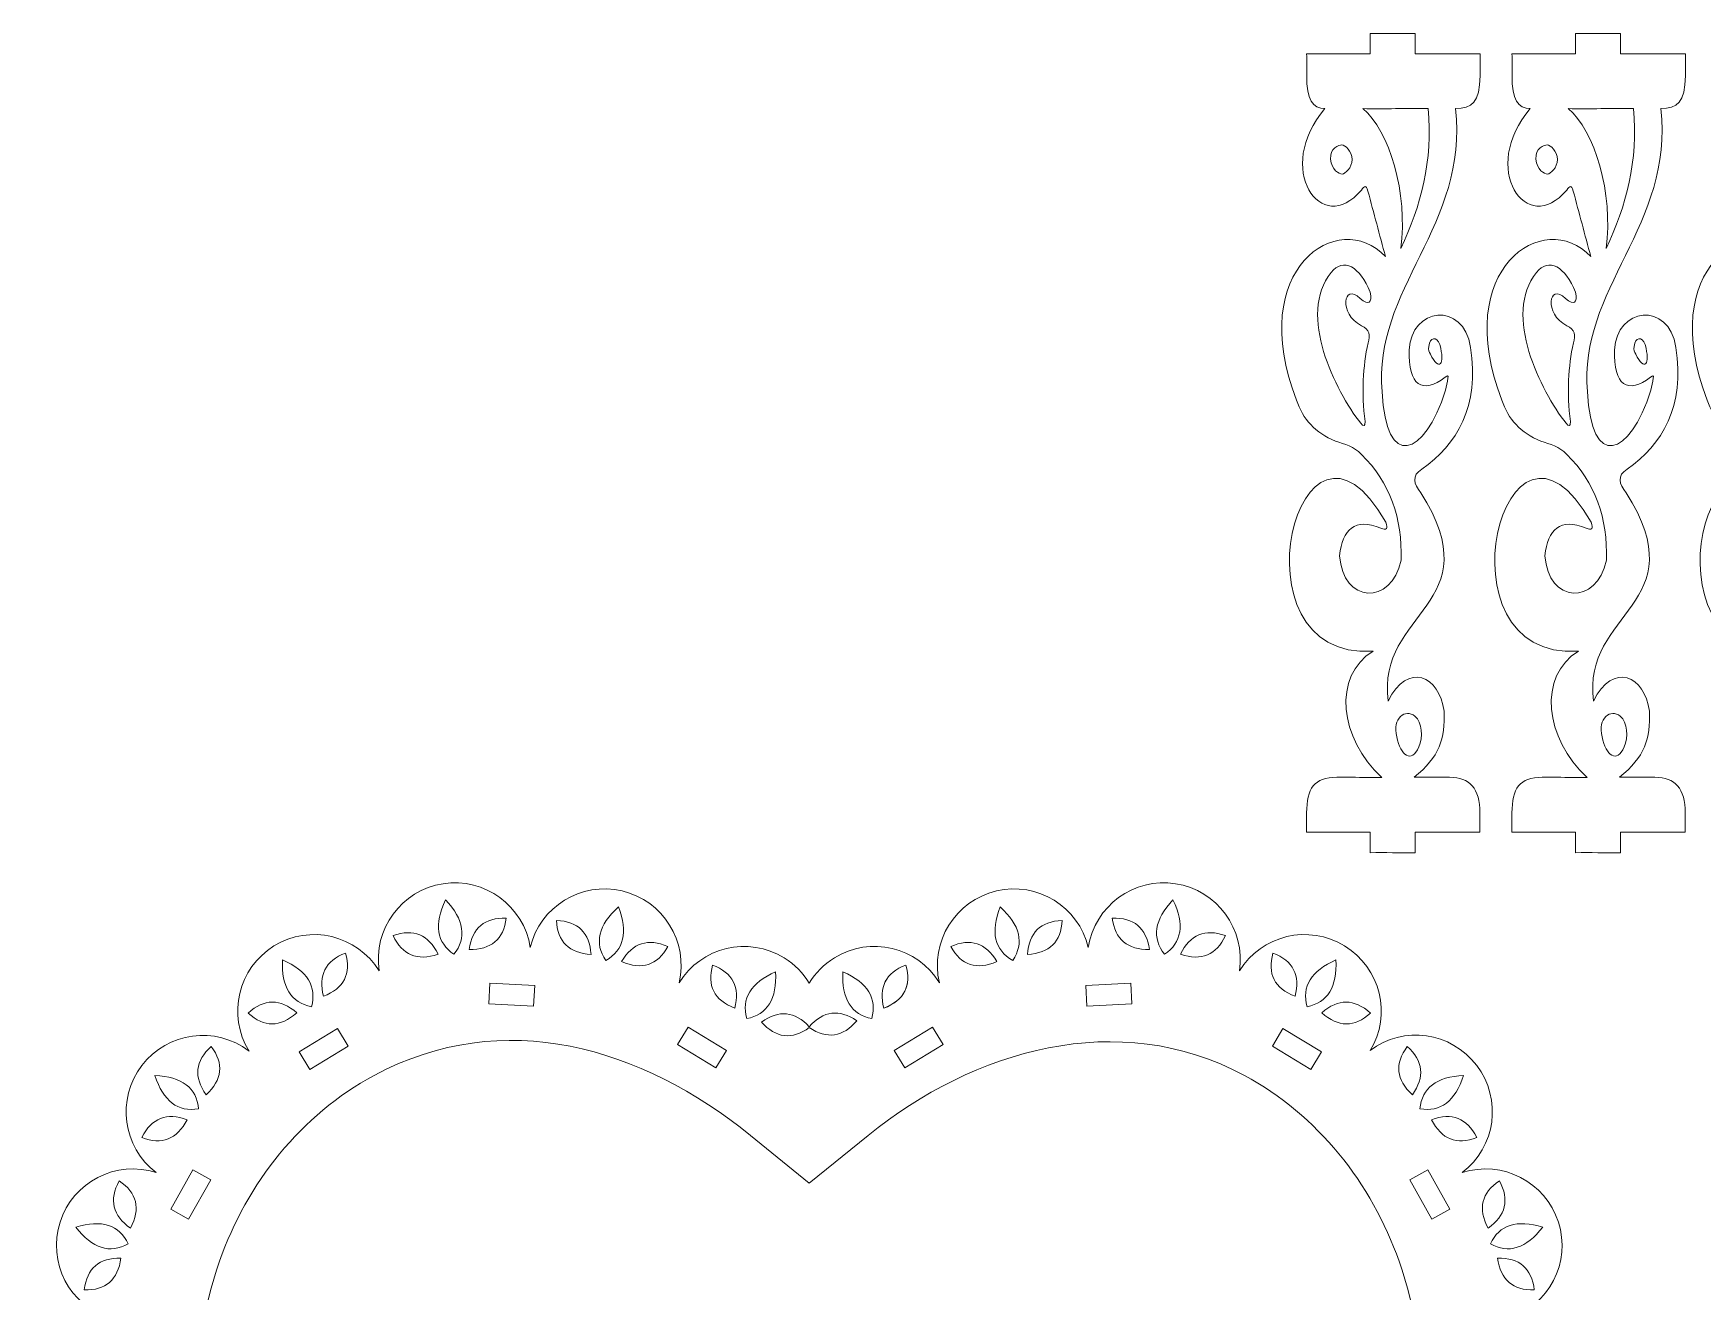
# Model space of a CAD drawing. Header units: millimetres. Extents: x -392 to 198, y -394 to 268.
# Drawn here: x -285 to -41.2, y -36.5 to 147.4 of the extents above; entities that cross this region are included whole.
import ezdxf

# ---------------------------------------------------------------- set-up
doc = ezdxf.new("R2010")
doc.units = ezdxf.units.MM
doc.header["$MEASUREMENT"] = 0
doc.layers.add('layer 1', color=7, linetype='Continuous')

msp = doc.modelspace()

# ---------------------------------------------------------------- linework, layer by layer
at = {"layer": 'layer 1', "color": 242, "lineweight": 9}
for points, knots in [([(-96.3326, 136.4404), (-98.1133, 136.4404), (-99.009, 137.7312), (-99.0044, 141.2983), (-99.0044, 141.2983), (-99.003, 142.3454), (-99.0024, 143.3934), (-99.0057, 144.4441), (-99.0057, 144.4441), (-99.0057, 144.4441), (-89.7401, 144.4323), (-89.7401, 144.4323), (-89.7401, 144.4323), (-89.7401, 144.4323), (-89.7401, 147.4439), (-89.7401, 147.4439), (-89.7401, 147.4439), (-89.7401, 147.4439), (-83.1663, 147.4439), (-83.1663, 147.4439), (-83.1663, 147.4439), (-83.1663, 147.4439), (-83.1663, 144.4441), (-83.1663, 144.4441), (-83.1663, 144.4441), (-80.3309, 144.4309), (-76.495, 144.4573), (-73.6596, 144.4441), (-73.6596, 144.4441), (-73.662, 143.3692), (-73.6588, 142.2942), (-73.6665, 141.2194), (-73.6665, 141.2194), (-73.6939, 137.3769), (-74.8497, 136.4404), (-77.2828, 136.4404), (-77.2828, 136.4404), (-75.2418, 119.5528), (-89.4404, 109.8905), (-87.9632, 95.0725), (-87.9632, 95.0725), (-87.4715, 83.5843), (-81.7867, 85.4689), (-78.7151, 95.2842), (-78.7151, 95.2842), (-78.5334, 95.8651), (-78.4849, 96.466), (-78.3698, 97.0569), (-78.3698, 97.0569), (-78.2862, 97.4597), (-78.4305, 97.4741), (-78.7495, 97.1892), (-78.7495, 97.1892), (-82.0112, 94.6531), (-84.2612, 95.986), (-84.0291, 101.2108), (-84.0291, 101.2108), (-83.7586, 107.3045), (-76.1159, 108.4249), (-75.0571, 101.5549), (-75.0571, 101.5549), (-73.7274, 92.9275), (-77.0724, 87.3344), (-82.1657, 83.7485), (-82.1657, 83.7485), (-83.7204, 82.807), (-83.3622, 81.6034), (-82.3383, 80.3089), (-82.3383, 80.3089), (-71.917, 63.8076), (-88.8258, 63.0756), (-87.1005, 49.8551), (-87.1005, 49.8551), (-84.2473, 55.6416), (-79.5568, 53.5585), (-78.9348, 48.3735), (-78.9348, 48.3735), (-78.7708, 44.3898), (-79.5992, 41.6425), (-83.3044, 38.7426), (-83.3044, 38.7426), (-80.1067, 38.7514), (-81.3191, 38.7072), (-78.1214, 38.716), (-78.1214, 38.716), (-75.1736, 38.716), (-73.6939, 37.0964), (-73.6964, 33.4992), (-73.6964, 33.4992), (-73.6963, 31.9769), (-73.7006, 32.2349), (-73.6939, 30.6993), (-73.6939, 30.6993), (-76.8571, 30.6816), (-80.0031, 30.717), (-83.1663, 30.6993), (-83.1663, 30.6993), (-83.172, 28.5252), (-83.1605, 29.873), (-83.1663, 27.6989), (-83.1663, 27.6989), (-85.3518, 27.6812), (-87.5547, 27.7166), (-89.7401, 27.6989), (-89.7401, 27.6989), (-89.7401, 29.8685), (-89.7401, 28.5297), (-89.7401, 30.6993), (-89.7401, 30.6993), (-92.8229, 30.7081), (-95.9231, 30.6905), (-99.0057, 30.6993), (-99.0057, 30.6993), (-99.0098, 31.644), (-99.0087, 32.5773), (-99.0081, 33.5072), (-99.0081, 33.5072), (-99.0057, 37.0637), (-97.8968, 38.716), (-94.6001, 38.716), (-94.6001, 38.716), (-90.9307, 38.7116), (-91.6843, 38.7073), (-88.015, 38.7029), (-88.015, 38.7029), (-94.2749, 44.3564), (-95.2194, 53.5587), (-89.3093, 57.1309), (-89.3093, 57.1309), (-110.7257, 55.7636), (-99.9724, 98.167), (-87.4631, 75.9824), (-87.4631, 75.9824), (-87.0158, 74.9738), (-87.3751, 74.8123), (-88.1705, 75.1093), (-88.1705, 75.1093), (-92.0112, 76.699), (-93.756, 74.944), (-94.192, 71.1007), (-94.192, 71.1007), (-93.7654, 64.1176), (-86.5784, 63.6903), (-85.2199, 70.4657), (-85.2199, 70.4657), (-85.0159, 76.5514), (-86.7969, 81.8075), (-91.0098, 85.9174), (-91.0098, 85.9174), (-92.0975, 87.0666), (-93.3978, 87.4271), (-94.8133, 87.8224), (-94.8133, 87.8224), (-97.7009, 89.0655), (-99.6095, 91.0593), (-100.4727, 93.8548), (-100.4727, 93.8548), (-107.9726, 113.0105), (-94.3216, 122.1127), (-87.4976, 114.81), (-87.4976, 114.81), (-88.3488, 118.0026), (-89.2, 121.1953), (-90.0512, 124.3879), (-90.0512, 124.3879), (-90.3468, 125.3895), (-90.5226, 125.1438), (-91.0173, 124.5467), (-91.0173, 124.5467), (-96.8608, 117.4953), (-103.8442, 127.733), (-96.3326, 136.4404)], [0, 0, 0, 0, 0.02272727, 0.02272727, 0.02272727, 0.02272727, 0.04545455, 0.04545455, 0.04545455, 0.04545455, 0.06818182, 0.06818182, 0.06818182, 0.06818182, 0.09090909, 0.09090909, 0.09090909, 0.09090909, 0.11363636, 0.11363636, 0.11363636, 0.11363636, 0.13636364, 0.13636364, 0.13636364, 0.13636364, 0.15909091, 0.15909091, 0.15909091, 0.15909091, 0.18181818, 0.18181818, 0.18181818, 0.18181818, 0.20454545, 0.20454545, 0.20454545, 0.20454545, 0.22727273, 0.22727273, 0.22727273, 0.22727273, 0.25, 0.25, 0.25, 0.25, 0.27272727, 0.27272727, 0.27272727, 0.27272727, 0.29545455, 0.29545455, 0.29545455, 0.29545455, 0.31818182, 0.31818182, 0.31818182, 0.31818182, 0.34090909, 0.34090909, 0.34090909, 0.34090909, 0.36363636, 0.36363636, 0.36363636, 0.36363636, 0.38636364, 0.38636364, 0.38636364, 0.38636364, 0.40909091, 0.40909091, 0.40909091, 0.40909091, 0.43181818, 0.43181818, 0.43181818, 0.43181818, 0.45454545, 0.45454545, 0.45454545, 0.45454545, 0.47727273, 0.47727273, 0.47727273, 0.47727273, 0.5, 0.5, 0.5, 0.5, 0.52272727, 0.52272727, 0.52272727, 0.52272727, 0.54545455, 0.54545455, 0.54545455, 0.54545455, 0.56818182, 0.56818182, 0.56818182, 0.56818182, 0.59090909, 0.59090909, 0.59090909, 0.59090909, 0.61363636, 0.61363636, 0.61363636, 0.61363636, 0.63636364, 0.63636364, 0.63636364, 0.63636364, 0.65909091, 0.65909091, 0.65909091, 0.65909091, 0.68181818, 0.68181818, 0.68181818, 0.68181818, 0.70454545, 0.70454545, 0.70454545, 0.70454545, 0.72727273, 0.72727273, 0.72727273, 0.72727273, 0.75, 0.75, 0.75, 0.75, 0.77272727, 0.77272727, 0.77272727, 0.77272727, 0.79545455, 0.79545455, 0.79545455, 0.79545455, 0.81818182, 0.81818182, 0.81818182, 0.81818182, 0.84090909, 0.84090909, 0.84090909, 0.84090909, 0.86363636, 0.86363636, 0.86363636, 0.86363636, 0.88636364, 0.88636364, 0.88636364, 0.88636364, 0.90909091, 0.90909091, 0.90909091, 0.90909091, 0.93181818, 0.93181818, 0.93181818, 0.93181818, 0.95454545, 0.95454545, 0.95454545, 0.95454545, 1, 1, 1, 1]), ([(-66.3326, 136.4404), (-68.1133, 136.4404), (-69.009, 137.7312), (-69.0044, 141.2983), (-69.0044, 141.2983), (-69.003, 142.3454), (-69.0024, 143.3934), (-69.0057, 144.4441), (-69.0057, 144.4441), (-69.0057, 144.4441), (-59.7401, 144.4323), (-59.7401, 144.4323), (-59.7401, 144.4323), (-59.7401, 144.4323), (-59.7401, 147.4439), (-59.7401, 147.4439), (-59.7401, 147.4439), (-59.7401, 147.4439), (-53.1663, 147.4439), (-53.1663, 147.4439), (-53.1663, 147.4439), (-53.1663, 147.4439), (-53.1663, 144.4441), (-53.1663, 144.4441), (-53.1663, 144.4441), (-50.3309, 144.4309), (-46.495, 144.4573), (-43.6596, 144.4441), (-43.6596, 144.4441), (-43.662, 143.3692), (-43.6588, 142.2942), (-43.6665, 141.2194), (-43.6665, 141.2194), (-43.6939, 137.3769), (-44.8497, 136.4404), (-47.2828, 136.4404), (-47.2828, 136.4404), (-45.2418, 119.5528), (-59.4404, 109.8905), (-57.9632, 95.0725), (-57.9632, 95.0725), (-57.4715, 83.5843), (-51.7867, 85.4689), (-48.7151, 95.2842), (-48.7151, 95.2842), (-48.5334, 95.8651), (-48.4849, 96.466), (-48.3698, 97.0569), (-48.3698, 97.0569), (-48.2862, 97.4597), (-48.4305, 97.4741), (-48.7495, 97.1892), (-48.7495, 97.1892), (-52.0112, 94.6531), (-54.2612, 95.986), (-54.0291, 101.2108), (-54.0291, 101.2108), (-53.7586, 107.3045), (-46.1159, 108.4249), (-45.0571, 101.5549), (-45.0571, 101.5549), (-43.7274, 92.9275), (-47.0724, 87.3344), (-52.1657, 83.7485), (-52.1657, 83.7485), (-53.7204, 82.807), (-53.3622, 81.6034), (-52.3383, 80.3089), (-52.3383, 80.3089), (-41.917, 63.8076), (-58.8258, 63.0756), (-57.1005, 49.8551), (-57.1005, 49.8551), (-54.2473, 55.6416), (-49.5568, 53.5585), (-48.9348, 48.3735), (-48.9348, 48.3735), (-48.7708, 44.3898), (-49.5992, 41.6425), (-53.3044, 38.7426), (-53.3044, 38.7426), (-50.1067, 38.7514), (-51.3191, 38.7072), (-48.1214, 38.716), (-48.1214, 38.716), (-45.1736, 38.716), (-43.6939, 37.0964), (-43.6964, 33.4992), (-43.6964, 33.4992), (-43.6963, 31.9769), (-43.7006, 32.2349), (-43.6939, 30.6993), (-43.6939, 30.6993), (-46.8571, 30.6816), (-50.0031, 30.717), (-53.1663, 30.6993), (-53.1663, 30.6993), (-53.172, 28.5252), (-53.1605, 29.873), (-53.1663, 27.6989), (-53.1663, 27.6989), (-55.3518, 27.6812), (-57.5547, 27.7166), (-59.7401, 27.6989), (-59.7401, 27.6989), (-59.7401, 29.8685), (-59.7401, 28.5297), (-59.7401, 30.6993), (-59.7401, 30.6993), (-62.8229, 30.7081), (-65.9231, 30.6905), (-69.0057, 30.6993), (-69.0057, 30.6993), (-69.0098, 31.644), (-69.0087, 32.5773), (-69.0081, 33.5072), (-69.0081, 33.5072), (-69.0057, 37.0637), (-67.8968, 38.716), (-64.6001, 38.716), (-64.6001, 38.716), (-60.9307, 38.7116), (-61.6843, 38.7073), (-58.015, 38.7029), (-58.015, 38.7029), (-64.2749, 44.3564), (-65.2194, 53.5587), (-59.3093, 57.1309), (-59.3093, 57.1309), (-80.7257, 55.7636), (-69.9724, 98.167), (-57.4631, 75.9824), (-57.4631, 75.9824), (-57.0158, 74.9738), (-57.3751, 74.8123), (-58.1705, 75.1093), (-58.1705, 75.1093), (-62.0112, 76.699), (-63.756, 74.944), (-64.192, 71.1007), (-64.192, 71.1007), (-63.7654, 64.1176), (-56.5784, 63.6903), (-55.2199, 70.4657), (-55.2199, 70.4657), (-55.0159, 76.5514), (-56.7969, 81.8075), (-61.0098, 85.9174), (-61.0098, 85.9174), (-62.0975, 87.0666), (-63.3978, 87.4271), (-64.8133, 87.8224), (-64.8133, 87.8224), (-67.7009, 89.0655), (-69.6095, 91.0593), (-70.4727, 93.8548), (-70.4727, 93.8548), (-77.9726, 113.0105), (-64.3216, 122.1127), (-57.4976, 114.81), (-57.4976, 114.81), (-58.3488, 118.0026), (-59.2, 121.1953), (-60.0512, 124.3879), (-60.0512, 124.3879), (-60.3468, 125.3895), (-60.5226, 125.1438), (-61.0173, 124.5467), (-61.0173, 124.5467), (-66.8608, 117.4953), (-73.8442, 127.733), (-66.3326, 136.4404)], [0, 0, 0, 0, 0.02272727, 0.02272727, 0.02272727, 0.02272727, 0.04545455, 0.04545455, 0.04545455, 0.04545455, 0.06818182, 0.06818182, 0.06818182, 0.06818182, 0.09090909, 0.09090909, 0.09090909, 0.09090909, 0.11363636, 0.11363636, 0.11363636, 0.11363636, 0.13636364, 0.13636364, 0.13636364, 0.13636364, 0.15909091, 0.15909091, 0.15909091, 0.15909091, 0.18181818, 0.18181818, 0.18181818, 0.18181818, 0.20454545, 0.20454545, 0.20454545, 0.20454545, 0.22727273, 0.22727273, 0.22727273, 0.22727273, 0.25, 0.25, 0.25, 0.25, 0.27272727, 0.27272727, 0.27272727, 0.27272727, 0.29545455, 0.29545455, 0.29545455, 0.29545455, 0.31818182, 0.31818182, 0.31818182, 0.31818182, 0.34090909, 0.34090909, 0.34090909, 0.34090909, 0.36363636, 0.36363636, 0.36363636, 0.36363636, 0.38636364, 0.38636364, 0.38636364, 0.38636364, 0.40909091, 0.40909091, 0.40909091, 0.40909091, 0.43181818, 0.43181818, 0.43181818, 0.43181818, 0.45454545, 0.45454545, 0.45454545, 0.45454545, 0.47727273, 0.47727273, 0.47727273, 0.47727273, 0.5, 0.5, 0.5, 0.5, 0.52272727, 0.52272727, 0.52272727, 0.52272727, 0.54545455, 0.54545455, 0.54545455, 0.54545455, 0.56818182, 0.56818182, 0.56818182, 0.56818182, 0.59090909, 0.59090909, 0.59090909, 0.59090909, 0.61363636, 0.61363636, 0.61363636, 0.61363636, 0.63636364, 0.63636364, 0.63636364, 0.63636364, 0.65909091, 0.65909091, 0.65909091, 0.65909091, 0.68181818, 0.68181818, 0.68181818, 0.68181818, 0.70454545, 0.70454545, 0.70454545, 0.70454545, 0.72727273, 0.72727273, 0.72727273, 0.72727273, 0.75, 0.75, 0.75, 0.75, 0.77272727, 0.77272727, 0.77272727, 0.77272727, 0.79545455, 0.79545455, 0.79545455, 0.79545455, 0.81818182, 0.81818182, 0.81818182, 0.81818182, 0.84090909, 0.84090909, 0.84090909, 0.84090909, 0.86363636, 0.86363636, 0.86363636, 0.86363636, 0.88636364, 0.88636364, 0.88636364, 0.88636364, 0.90909091, 0.90909091, 0.90909091, 0.90909091, 0.93181818, 0.93181818, 0.93181818, 0.93181818, 0.95454545, 0.95454545, 0.95454545, 0.95454545, 1, 1, 1, 1]), ([(-36.3326, 136.4404), (-38.1133, 136.4404), (-39.009, 137.7312), (-39.0044, 141.2983), (-39.0044, 141.2983), (-39.003, 142.3454), (-39.0024, 143.3934), (-39.0057, 144.4441), (-39.0057, 144.4441), (-39.0057, 144.4441), (-29.7401, 144.4323), (-29.7401, 144.4323), (-29.7401, 144.4323), (-29.7401, 144.4323), (-29.7401, 147.4439), (-29.7401, 147.4439), (-29.7401, 147.4439), (-29.7401, 147.4439), (-23.1663, 147.4439), (-23.1663, 147.4439), (-23.1663, 147.4439), (-23.1663, 147.4439), (-23.1663, 144.4441), (-23.1663, 144.4441), (-23.1663, 144.4441), (-20.3309, 144.4309), (-16.495, 144.4573), (-13.6596, 144.4441), (-13.6596, 144.4441), (-13.662, 143.3692), (-13.6588, 142.2942), (-13.6665, 141.2194), (-13.6665, 141.2194), (-13.6939, 137.3769), (-14.8497, 136.4404), (-17.2828, 136.4404), (-17.2828, 136.4404), (-15.2418, 119.5528), (-29.4404, 109.8905), (-27.9632, 95.0725), (-27.9632, 95.0725), (-27.4715, 83.5843), (-21.7867, 85.4689), (-18.7151, 95.2842), (-18.7151, 95.2842), (-18.5334, 95.8651), (-18.4849, 96.466), (-18.3698, 97.0569), (-18.3698, 97.0569), (-18.2862, 97.4597), (-18.4305, 97.4741), (-18.7495, 97.1892), (-18.7495, 97.1892), (-22.0112, 94.6531), (-24.2612, 95.986), (-24.0291, 101.2108), (-24.0291, 101.2108), (-23.7586, 107.3045), (-16.1159, 108.4249), (-15.0571, 101.5549), (-15.0571, 101.5549), (-13.7274, 92.9275), (-17.0724, 87.3344), (-22.1657, 83.7485), (-22.1657, 83.7485), (-23.7204, 82.807), (-23.3622, 81.6034), (-22.3383, 80.3089), (-22.3383, 80.3089), (-11.917, 63.8076), (-28.8258, 63.0756), (-27.1005, 49.8551), (-27.1005, 49.8551), (-24.2473, 55.6416), (-19.5568, 53.5585), (-18.9348, 48.3735), (-18.9348, 48.3735), (-18.7708, 44.3898), (-19.5992, 41.6425), (-23.3044, 38.7426), (-23.3044, 38.7426), (-20.1067, 38.7514), (-21.3191, 38.7072), (-18.1214, 38.716), (-18.1214, 38.716), (-15.1736, 38.716), (-13.6939, 37.0964), (-13.6964, 33.4992), (-13.6964, 33.4992), (-13.6963, 31.9769), (-13.7006, 32.2349), (-13.6939, 30.6993), (-13.6939, 30.6993), (-16.8571, 30.6816), (-20.0031, 30.717), (-23.1663, 30.6993), (-23.1663, 30.6993), (-23.172, 28.5252), (-23.1605, 29.873), (-23.1663, 27.6989), (-23.1663, 27.6989), (-25.3518, 27.6812), (-27.5547, 27.7166), (-29.7401, 27.6989), (-29.7401, 27.6989), (-29.7401, 29.8685), (-29.7401, 28.5297), (-29.7401, 30.6993), (-29.7401, 30.6993), (-32.8229, 30.7081), (-35.9231, 30.6905), (-39.0057, 30.6993), (-39.0057, 30.6993), (-39.0098, 31.644), (-39.0087, 32.5773), (-39.0081, 33.5072), (-39.0081, 33.5072), (-39.0057, 37.0637), (-37.8968, 38.716), (-34.6001, 38.716), (-34.6001, 38.716), (-30.9307, 38.7116), (-31.6843, 38.7073), (-28.015, 38.7029), (-28.015, 38.7029), (-34.2749, 44.3564), (-35.2194, 53.5587), (-29.3093, 57.1309), (-29.3093, 57.1309), (-50.7257, 55.7636), (-39.9724, 98.167), (-27.4631, 75.9824), (-27.4631, 75.9824), (-27.0158, 74.9738), (-27.3751, 74.8123), (-28.1705, 75.1093), (-28.1705, 75.1093), (-32.0112, 76.699), (-33.756, 74.944), (-34.192, 71.1007), (-34.192, 71.1007), (-33.7654, 64.1176), (-26.5784, 63.6903), (-25.2199, 70.4657), (-25.2199, 70.4657), (-25.0159, 76.5514), (-26.7969, 81.8075), (-31.0098, 85.9174), (-31.0098, 85.9174), (-32.0975, 87.0666), (-33.3978, 87.4271), (-34.8133, 87.8224), (-34.8133, 87.8224), (-37.7009, 89.0655), (-39.6095, 91.0593), (-40.4727, 93.8548), (-40.4727, 93.8548), (-47.9726, 113.0105), (-34.3216, 122.1127), (-27.4976, 114.81), (-27.4976, 114.81), (-28.3488, 118.0026), (-29.2, 121.1953), (-30.0512, 124.3879), (-30.0512, 124.3879), (-30.3468, 125.3895), (-30.5226, 125.1438), (-31.0173, 124.5467), (-31.0173, 124.5467), (-36.8608, 117.4953), (-43.8442, 127.733), (-36.3326, 136.4404)], [0, 0, 0, 0, 0.02272727, 0.02272727, 0.02272727, 0.02272727, 0.04545455, 0.04545455, 0.04545455, 0.04545455, 0.06818182, 0.06818182, 0.06818182, 0.06818182, 0.09090909, 0.09090909, 0.09090909, 0.09090909, 0.11363636, 0.11363636, 0.11363636, 0.11363636, 0.13636364, 0.13636364, 0.13636364, 0.13636364, 0.15909091, 0.15909091, 0.15909091, 0.15909091, 0.18181818, 0.18181818, 0.18181818, 0.18181818, 0.20454545, 0.20454545, 0.20454545, 0.20454545, 0.22727273, 0.22727273, 0.22727273, 0.22727273, 0.25, 0.25, 0.25, 0.25, 0.27272727, 0.27272727, 0.27272727, 0.27272727, 0.29545455, 0.29545455, 0.29545455, 0.29545455, 0.31818182, 0.31818182, 0.31818182, 0.31818182, 0.34090909, 0.34090909, 0.34090909, 0.34090909, 0.36363636, 0.36363636, 0.36363636, 0.36363636, 0.38636364, 0.38636364, 0.38636364, 0.38636364, 0.40909091, 0.40909091, 0.40909091, 0.40909091, 0.43181818, 0.43181818, 0.43181818, 0.43181818, 0.45454545, 0.45454545, 0.45454545, 0.45454545, 0.47727273, 0.47727273, 0.47727273, 0.47727273, 0.5, 0.5, 0.5, 0.5, 0.52272727, 0.52272727, 0.52272727, 0.52272727, 0.54545455, 0.54545455, 0.54545455, 0.54545455, 0.56818182, 0.56818182, 0.56818182, 0.56818182, 0.59090909, 0.59090909, 0.59090909, 0.59090909, 0.61363636, 0.61363636, 0.61363636, 0.61363636, 0.63636364, 0.63636364, 0.63636364, 0.63636364, 0.65909091, 0.65909091, 0.65909091, 0.65909091, 0.68181818, 0.68181818, 0.68181818, 0.68181818, 0.70454545, 0.70454545, 0.70454545, 0.70454545, 0.72727273, 0.72727273, 0.72727273, 0.72727273, 0.75, 0.75, 0.75, 0.75, 0.77272727, 0.77272727, 0.77272727, 0.77272727, 0.79545455, 0.79545455, 0.79545455, 0.79545455, 0.81818182, 0.81818182, 0.81818182, 0.81818182, 0.84090909, 0.84090909, 0.84090909, 0.84090909, 0.86363636, 0.86363636, 0.86363636, 0.86363636, 0.88636364, 0.88636364, 0.88636364, 0.88636364, 0.90909091, 0.90909091, 0.90909091, 0.90909091, 0.93181818, 0.93181818, 0.93181818, 0.93181818, 0.95454545, 0.95454545, 0.95454545, 0.95454545, 1, 1, 1, 1]), ([(-90.7998, 136.4404), (-87.625, 136.3875), (-84.4422, 136.4933), (-81.2674, 136.4404), (-81.2674, 136.4404), (-80.5371, 128.8578), (-82.3134, 122.1841), (-85.2646, 116.013), (-85.2646, 116.013), (-84.1409, 124.0349), (-86.9549, 133.3395), (-90.7998, 136.4404)], [0, 0, 0, 0, 0.25, 0.25, 0.25, 0.25, 0.5, 0.5, 0.5, 0.5, 1, 1, 1, 1]), ([(-60.7998, 136.4404), (-57.625, 136.3875), (-54.4422, 136.4933), (-51.2674, 136.4404), (-51.2674, 136.4404), (-50.5371, 128.8578), (-52.3134, 122.1841), (-55.2646, 116.013), (-55.2646, 116.013), (-54.1409, 124.0349), (-56.9549, 133.3395), (-60.7998, 136.4404)], [0, 0, 0, 0, 0.25, 0.25, 0.25, 0.25, 0.5, 0.5, 0.5, 0.5, 1, 1, 1, 1]), ([(-93.8483, 131.1341), (-93.4243, 131.1341), (-92.3731, 130.2449), (-92.3731, 129.0174), (-92.3731, 129.0174), (-92.3731, 127.7899), (-93.4069, 126.8874), (-93.831, 126.8874), (-93.831, 126.8874), (-94.255, 126.8874), (-95.3753, 127.4591), (-95.5133, 129.0703), (-95.5133, 129.0703), (-95.6513, 130.6815), (-94.2723, 131.1341), (-93.8483, 131.1341)], [0, 0, 0, 0, 0.2, 0.2, 0.2, 0.2, 0.4, 0.4, 0.4, 0.4, 0.6, 0.6, 0.6, 0.6, 1, 1, 1, 1]), ([(-63.8483, 131.1341), (-63.4243, 131.1341), (-62.3731, 130.2449), (-62.3731, 129.0174), (-62.3731, 129.0174), (-62.3731, 127.7899), (-63.4069, 126.8874), (-63.831, 126.8874), (-63.831, 126.8874), (-64.255, 126.8874), (-65.3753, 127.4591), (-65.5133, 129.0703), (-65.5133, 129.0703), (-65.6513, 130.6815), (-64.2723, 131.1341), (-63.8483, 131.1341)], [0, 0, 0, 0, 0.2, 0.2, 0.2, 0.2, 0.4, 0.4, 0.4, 0.4, 0.6, 0.6, 0.6, 0.6, 1, 1, 1, 1]), ([(-91.1827, 108.7103), (-89.8549, 107.6072), (-89.4454, 108.058), (-89.7161, 109.6098), (-89.7161, 109.6098), (-91.2005, 113.332), (-93.6221, 114.7632), (-95.4444, 112.4938), (-95.4444, 112.4938), (-100.3945, 106.3293), (-94.8426, 95.2438), (-91.0965, 90.4539), (-91.0965, 90.4539), (-90.7384, 90.0379), (-90.4015, 89.8938), (-90.4581, 90.7317), (-90.4581, 90.7317), (-91.0274, 94.9465), (-90.7631, 98.7048), (-90.0439, 102.2144), (-90.0439, 102.2144), (-89.6649, 103.2786), (-89.8073, 104.1666), (-90.9928, 104.7015), (-90.9928, 104.7015), (-94.3963, 106.4942), (-93.6579, 111.0449), (-91.1827, 108.7103)], [0, 0, 0, 0, 0.125, 0.125, 0.125, 0.125, 0.25, 0.25, 0.25, 0.25, 0.375, 0.375, 0.375, 0.375, 0.5, 0.5, 0.5, 0.5, 0.625, 0.625, 0.625, 0.625, 0.75, 0.75, 0.75, 0.75, 1, 1, 1, 1]), ([(-61.1827, 108.7103), (-59.8549, 107.6072), (-59.4454, 108.058), (-59.7161, 109.6098), (-59.7161, 109.6098), (-61.2005, 113.332), (-63.6221, 114.7632), (-65.4444, 112.4938), (-65.4444, 112.4938), (-70.3945, 106.3293), (-64.8426, 95.2438), (-61.0965, 90.4539), (-61.0965, 90.4539), (-60.7384, 90.0379), (-60.4015, 89.8938), (-60.4581, 90.7317), (-60.4581, 90.7317), (-61.0274, 94.9465), (-60.7631, 98.7048), (-60.0439, 102.2144), (-60.0439, 102.2144), (-59.6649, 103.2786), (-59.8073, 104.1666), (-60.9928, 104.7015), (-60.9928, 104.7015), (-64.3963, 106.4942), (-63.6579, 111.0449), (-61.1827, 108.7103)], [0, 0, 0, 0, 0.125, 0.125, 0.125, 0.125, 0.25, 0.25, 0.25, 0.25, 0.375, 0.375, 0.375, 0.375, 0.5, 0.5, 0.5, 0.5, 0.625, 0.625, 0.625, 0.625, 0.75, 0.75, 0.75, 0.75, 1, 1, 1, 1]), ([(-81.1763, 101.6779), (-80.9602, 103.1426), (-80.0322, 103.1415), (-79.5543, 101.9954), (-79.5543, 101.9954), (-78.7584, 99.0065), (-79.6746, 98.0101), (-80.926, 100.5534), (-80.926, 100.5534), (-81.1494, 100.8417), (-81.2061, 101.2483), (-81.1763, 101.6779)], [0, 0, 0, 0, 0.25, 0.25, 0.25, 0.25, 0.5, 0.5, 0.5, 0.5, 1, 1, 1, 1]), ([(-51.1763, 101.6779), (-50.9602, 103.1426), (-50.0322, 103.1415), (-49.5543, 101.9954), (-49.5543, 101.9954), (-48.7584, 99.0065), (-49.6746, 98.0101), (-50.926, 100.5534), (-50.926, 100.5534), (-51.1494, 100.8417), (-51.2061, 101.2483), (-51.1763, 101.6779)], [0, 0, 0, 0, 0.25, 0.25, 0.25, 0.25, 0.5, 0.5, 0.5, 0.5, 1, 1, 1, 1]), ([(-85.8522, 44.6273), (-86.5441, 47.3627), (-84.5798, 48.8041), (-83.1964, 47.6435), (-83.1964, 47.6435), (-82.1135, 46.7349), (-82.0022, 44.575), (-82.618, 43.1456), (-82.618, 43.1456), (-83.655, 40.7203), (-85.3126, 41.8751), (-85.8522, 44.6273)], [0, 0, 0, 0, 0.25, 0.25, 0.25, 0.25, 0.5, 0.5, 0.5, 0.5, 1, 1, 1, 1]), ([(-55.8522, 44.6273), (-56.5441, 47.3627), (-54.5798, 48.8041), (-53.1964, 47.6435), (-53.1964, 47.6435), (-52.1135, 46.7349), (-52.0022, 44.575), (-52.618, 43.1456), (-52.618, 43.1456), (-53.655, 40.7203), (-55.3126, 41.8751), (-55.8522, 44.6273)], [0, 0, 0, 0, 0.25, 0.25, 0.25, 0.25, 0.5, 0.5, 0.5, 0.5, 1, 1, 1, 1]), ([(-211.9505, 5.2696), (-211.9505, 5.2696), (-218.5148, 5.6222), (-218.5148, 5.6222), (-218.5148, 5.6222), (-218.5148, 5.6222), (-218.3539, 8.6181), (-218.3539, 8.6181), (-218.3539, 8.6181), (-218.3539, 8.6181), (-211.7896, 8.2655), (-211.7896, 8.2655), (-211.7896, 8.2655), (-211.7896, 8.2655), (-211.9505, 5.2696), (-211.9505, 5.2696)], [0, 0, 0, 0, 0.2, 0.2, 0.2, 0.2, 0.4, 0.4, 0.4, 0.4, 0.6, 0.6, 0.6, 0.6, 1, 1, 1, 1]), ([(-131.1007, 5.2696), (-131.1007, 5.2696), (-124.5364, 5.6222), (-124.5364, 5.6222), (-124.5364, 5.6222), (-124.5364, 5.6222), (-124.6973, 8.6181), (-124.6973, 8.6181), (-124.6973, 8.6181), (-124.6973, 8.6181), (-131.2616, 8.2655), (-131.2616, 8.2655), (-131.2616, 8.2655), (-131.2616, 8.2655), (-131.1007, 5.2696), (-131.1007, 5.2696)], [0, 0, 0, 0, 0.2, 0.2, 0.2, 0.2, 0.4, 0.4, 0.4, 0.4, 0.6, 0.6, 0.6, 0.6, 1, 1, 1, 1]), ([(-239.0305, -0.5617), (-239.0305, -0.5617), (-244.6495, -3.9735), (-244.6495, -3.9735), (-244.6495, -3.9735), (-244.6495, -3.9735), (-246.2066, -1.409), (-246.2066, -1.409), (-246.2066, -1.409), (-246.2066, -1.409), (-240.5876, 2.0028), (-240.5876, 2.0028), (-240.5876, 2.0028), (-240.5876, 2.0028), (-239.0305, -0.5617), (-239.0305, -0.5617)], [0, 0, 0, 0, 0.2, 0.2, 0.2, 0.2, 0.4, 0.4, 0.4, 0.4, 0.6, 0.6, 0.6, 0.6, 1, 1, 1, 1]), ([(-185.3304, -3.771), (-185.3304, -3.771), (-190.9485, -0.3577), (-190.9485, -0.3577), (-190.9485, -0.3577), (-190.9485, -0.3577), (-189.3907, 2.2064), (-189.3907, 2.2064), (-189.3907, 2.2064), (-189.3907, 2.2064), (-183.7726, -1.2069), (-183.7726, -1.2069), (-183.7726, -1.2069), (-183.7726, -1.2069), (-185.3304, -3.771), (-185.3304, -3.771)], [0, 0, 0, 0, 0.2, 0.2, 0.2, 0.2, 0.4, 0.4, 0.4, 0.4, 0.6, 0.6, 0.6, 0.6, 1, 1, 1, 1]), ([(-157.7208, -3.771), (-157.7208, -3.771), (-152.1027, -0.3577), (-152.1027, -0.3577), (-152.1027, -0.3577), (-152.1027, -0.3577), (-153.6605, 2.2064), (-153.6605, 2.2064), (-153.6605, 2.2064), (-153.6605, 2.2064), (-159.2786, -1.2069), (-159.2786, -1.2069), (-159.2786, -1.2069), (-159.2786, -1.2069), (-157.7208, -3.771), (-157.7208, -3.771)], [0, 0, 0, 0, 0.2, 0.2, 0.2, 0.2, 0.4, 0.4, 0.4, 0.4, 0.6, 0.6, 0.6, 0.6, 1, 1, 1, 1]), ([(-104.0207, -0.5617), (-104.0207, -0.5617), (-98.4017, -3.9735), (-98.4017, -3.9735), (-98.4017, -3.9735), (-98.4017, -3.9735), (-96.8446, -1.409), (-96.8446, -1.409), (-96.8446, -1.409), (-96.8446, -1.409), (-102.4636, 2.0028), (-102.4636, 2.0028), (-102.4636, 2.0028), (-102.4636, 2.0028), (-104.0207, -0.5617), (-104.0207, -0.5617)], [0, 0, 0, 0, 0.2, 0.2, 0.2, 0.2, 0.4, 0.4, 0.4, 0.4, 0.6, 0.6, 0.6, 0.6, 1, 1, 1, 1]), ([(-259.121, -20.1342), (-259.121, -20.1342), (-262.3559, -25.8569), (-262.3559, -25.8569), (-262.3559, -25.8569), (-262.3559, -25.8569), (-264.9677, -24.3805), (-264.9677, -24.3805), (-264.9677, -24.3805), (-264.9677, -24.3805), (-261.7328, -18.6578), (-261.7328, -18.6578), (-261.7328, -18.6578), (-261.7328, -18.6578), (-259.121, -20.1342), (-259.121, -20.1342)], [0, 0, 0, 0, 0.2, 0.2, 0.2, 0.2, 0.4, 0.4, 0.4, 0.4, 0.6, 0.6, 0.6, 0.6, 1, 1, 1, 1]), ([(-83.9302, -20.1342), (-83.9302, -20.1342), (-80.6953, -25.8569), (-80.6953, -25.8569), (-80.6953, -25.8569), (-80.6953, -25.8569), (-78.0835, -24.3805), (-78.0835, -24.3805), (-78.0835, -24.3805), (-78.0835, -24.3805), (-81.3184, -18.6578), (-81.3184, -18.6578), (-81.3184, -18.6578), (-81.3184, -18.6578), (-83.9302, -20.1342), (-83.9302, -20.1342)], [0, 0, 0, 0, 0.2, 0.2, 0.2, 0.2, 0.4, 0.4, 0.4, 0.4, 0.6, 0.6, 0.6, 0.6, 1, 1, 1, 1])]:
    msp.add_open_spline(points, degree=3, knots=knots, dxfattribs=at)
at = {"layer": 'layer 1', "color": 250, "lineweight": 9}
for points, knots in [([(-75.9649, -84.0792), (-75.9649, -84.0792), (-75.9723, -84.077), (-75.9723, -84.077), (-75.9723, -84.077), (-70.0607, -85.8381), (-63.8407, -82.4734), (-62.0794, -76.5616), (-62.0794, -76.5616), (-60.3183, -70.6499), (-63.6831, -64.4299), (-69.5948, -62.6687), (-69.5948, -62.6687), (-63.4265, -62.7073), (-58.3949, -57.7382), (-58.3563, -51.5698), (-58.3563, -51.5698), (-58.3178, -45.4015), (-63.2869, -40.3698), (-69.4553, -40.3313), (-69.4553, -40.3313), (-63.5808, -38.45), (-60.3435, -32.1628), (-62.2247, -26.2882), (-62.2247, -26.2882), (-64.106, -20.4136), (-70.3928, -17.1762), (-76.2674, -19.0573), (-76.2674, -19.0573), (-71.3641, -15.3147), (-70.4238, -8.3059), (-74.1665, -3.4026), (-74.1665, -3.4026), (-77.9091, 1.5006), (-84.8328, 2.5128), (-89.736, -1.2299), (-89.736, -1.2299), (-86.5, 4.0216), (-88.2192, 10.8305), (-93.4708, 14.0666), (-93.4708, 14.0666), (-98.7222, 17.3027), (-105.6027, 15.6688), (-108.8387, 10.4174), (-108.8387, 10.4174), (-107.8976, 16.5136), (-112.0767, 22.2184), (-118.173, 23.1595), (-118.173, 23.1595), (-124.2692, 24.1006), (-129.9736, 19.9249), (-130.9147, 13.8287), (-130.9147, 13.8287), (-132.3267, 19.8333), (-138.3296, 23.5107), (-144.3342, 22.0986), (-144.3342, 22.0986), (-150.3388, 20.6867), (-154.0767, 14.6981), (-152.6647, 8.6935), (-152.6647, 8.6935), (-155.8963, 13.9477), (-162.7606, 15.5634), (-168.0148, 12.3318), (-168.0148, 12.3318), (-169.5566, 11.3835), (-170.8175, 10.0839), (-171.6771, 8.6289), (-171.6771, 8.6289), (-172.5682, 10.0933), (-173.7686, 11.3656), (-175.3394, 12.3318), (-175.3394, 12.3318), (-180.5935, 15.5634), (-187.4727, 13.9237), (-190.7043, 8.6696), (-190.7043, 8.6696), (-189.2922, 14.6743), (-193.0155, 20.6867), (-199.02, 22.0986), (-199.02, 22.0986), (-205.0247, 23.5107), (-211.0271, 19.83), (-212.4391, 13.8253), (-212.4391, 13.8253), (-213.3802, 19.9215), (-219.0852, 24.1006), (-225.1813, 23.1595), (-225.1813, 23.1595), (-231.2776, 22.2184), (-235.4566, 16.5136), (-234.5156, 10.4174), (-234.5156, 10.4174), (-237.7515, 15.6688), (-244.6322, 17.3026), (-249.8835, 14.0666), (-249.8835, 14.0666), (-255.135, 10.8305), (-256.7688, 3.9501), (-253.5328, -1.3012), (-253.5328, -1.3012), (-258.4362, 2.4415), (-265.4452, 1.5005), (-269.1877, -3.4026), (-269.1877, -3.4026), (-272.9304, -8.3059), (-271.9897, -15.3148), (-267.0864, -19.0575), (-267.0864, -19.0575), (-272.9609, -17.1763), (-279.2483, -20.4137), (-281.1296, -26.2882), (-281.1296, -26.2882), (-283.0107, -32.1628), (-279.7735, -38.45), (-273.8989, -40.3313), (-273.8989, -40.3313), (-280.0673, -40.3698), (-285.0365, -45.4016), (-284.998, -51.5698), (-284.998, -51.5698), (-284.9593, -57.7382), (-279.9278, -62.7074), (-273.7595, -62.6687), (-273.7595, -62.6687), (-279.6712, -64.4298), (-283.0358, -70.65), (-281.2749, -76.5617), (-281.2749, -76.5617), (-279.5136, -82.4734), (-273.3035, -85.8411), (-267.3919, -84.0799), (-267.3919, -84.0799), (-272.8365, -86.9791), (-274.8974, -93.7426), (-271.9983, -99.1872), (-271.9983, -99.1872), (-269.0989, -104.6317), (-262.3349, -106.6952), (-256.8903, -103.796), (-256.8903, -103.796), (-261.738, -107.6103), (-262.5755, -114.6326), (-258.7612, -119.4802), (-258.7612, -119.4802), (-254.9469, -124.3277), (-247.9248, -125.1655), (-243.0772, -121.3511), (-243.0772, -121.3511), (-247.2961, -125.851), (-247.0681, -132.9193), (-242.5681, -137.1383), (-242.5681, -137.1383), (-238.0681, -141.357), (-230.9999, -141.1292), (-226.7811, -136.6291), (-226.7811, -136.6291), (-230.5235, -141.5324), (-229.5821, -148.5414), (-224.6787, -152.2839), (-224.6787, -152.2839), (-219.7753, -156.0261), (-212.7667, -155.0854), (-209.0244, -150.1819), (-209.0244, -150.1819), (-212.5381, -155.2517), (-211.276, -162.2099), (-206.2062, -165.7235), (-206.2062, -165.7235), (-201.1364, -169.2371), (-194.1555, -167.9909), (-190.642, -162.921), (-190.642, -162.921), (-194.2939, -168.1455), (-192.9739, -175.3262), (-187.7493, -178.9782), (-187.7493, -178.9782), (-182.5248, -182.6299), (-175.3289, -181.4187), (-171.6771, -176.194), (-171.6771, -176.194), (-168.0253, -181.4185), (-160.8295, -182.6299), (-155.6049, -178.978), (-155.6049, -178.978), (-150.3803, -175.3261), (-149.0657, -168.1871), (-152.7175, -162.9624), (-152.7175, -162.9624), (-149.2038, -168.0322), (-142.2178, -169.2372), (-137.1479, -165.7234), (-137.1479, -165.7234), (-132.0781, -162.2098), (-130.8159, -155.2523), (-134.3296, -150.1824), (-134.3296, -150.1824), (-134.3296, -150.1824), (-134.3296, -150.1824), (-134.3296, -150.1824), (-134.3296, -150.1824), (-130.5873, -155.0859), (-123.579, -156.0262), (-118.6755, -152.2838), (-118.6755, -152.2838), (-113.772, -148.5414), (-112.8308, -141.5324), (-116.5732, -136.6291), (-116.5732, -136.6291), (-116.5732, -136.6291), (-116.5732, -136.6291), (-116.5732, -136.6291), (-116.5732, -136.6291), (-112.3543, -141.1292), (-105.2862, -141.3571), (-100.7861, -137.1381), (-100.7861, -137.1381), (-96.286, -132.9192), (-96.0582, -125.8511), (-100.277, -121.3511), (-100.277, -121.3511), (-95.4294, -125.1654), (-88.4074, -124.3278), (-84.593, -119.4801), (-84.593, -119.4801), (-80.7786, -114.6323), (-81.6163, -107.6103), (-86.464, -103.796), (-86.464, -103.796), (-81.0194, -106.6951), (-74.2553, -104.6317), (-71.356, -99.1871), (-71.356, -99.1871), (-68.4568, -93.7425), (-70.5203, -86.9784), (-75.9649, -84.0792)], [0, 0, 0, 0, 0.01666667, 0.01666667, 0.01666667, 0.01666667, 0.03333333, 0.03333333, 0.03333333, 0.03333333, 0.05, 0.05, 0.05, 0.05, 0.06666667, 0.06666667, 0.06666667, 0.06666667, 0.08333333, 0.08333333, 0.08333333, 0.08333333, 0.1, 0.1, 0.1, 0.1, 0.11666667, 0.11666667, 0.11666667, 0.11666667, 0.13333333, 0.13333333, 0.13333333, 0.13333333, 0.15, 0.15, 0.15, 0.15, 0.16666667, 0.16666667, 0.16666667, 0.16666667, 0.18333333, 0.18333333, 0.18333333, 0.18333333, 0.2, 0.2, 0.2, 0.2, 0.21666667, 0.21666667, 0.21666667, 0.21666667, 0.23333333, 0.23333333, 0.23333333, 0.23333333, 0.25, 0.25, 0.25, 0.25, 0.26666667, 0.26666667, 0.26666667, 0.26666667, 0.28333333, 0.28333333, 0.28333333, 0.28333333, 0.3, 0.3, 0.3, 0.3, 0.31666667, 0.31666667, 0.31666667, 0.31666667, 0.33333333, 0.33333333, 0.33333333, 0.33333333, 0.35, 0.35, 0.35, 0.35, 0.36666667, 0.36666667, 0.36666667, 0.36666667, 0.38333333, 0.38333333, 0.38333333, 0.38333333, 0.4, 0.4, 0.4, 0.4, 0.41666667, 0.41666667, 0.41666667, 0.41666667, 0.43333333, 0.43333333, 0.43333333, 0.43333333, 0.45, 0.45, 0.45, 0.45, 0.46666667, 0.46666667, 0.46666667, 0.46666667, 0.48333333, 0.48333333, 0.48333333, 0.48333333, 0.5, 0.5, 0.5, 0.5, 0.51666667, 0.51666667, 0.51666667, 0.51666667, 0.53333333, 0.53333333, 0.53333333, 0.53333333, 0.55, 0.55, 0.55, 0.55, 0.56666667, 0.56666667, 0.56666667, 0.56666667, 0.58333333, 0.58333333, 0.58333333, 0.58333333, 0.6, 0.6, 0.6, 0.6, 0.61666667, 0.61666667, 0.61666667, 0.61666667, 0.63333333, 0.63333333, 0.63333333, 0.63333333, 0.65, 0.65, 0.65, 0.65, 0.66666667, 0.66666667, 0.66666667, 0.66666667, 0.68333333, 0.68333333, 0.68333333, 0.68333333, 0.7, 0.7, 0.7, 0.7, 0.71666667, 0.71666667, 0.71666667, 0.71666667, 0.73333333, 0.73333333, 0.73333333, 0.73333333, 0.75, 0.75, 0.75, 0.75, 0.76666667, 0.76666667, 0.76666667, 0.76666667, 0.78333333, 0.78333333, 0.78333333, 0.78333333, 0.8, 0.8, 0.8, 0.8, 0.81666667, 0.81666667, 0.81666667, 0.81666667, 0.83333333, 0.83333333, 0.83333333, 0.83333333, 0.85, 0.85, 0.85, 0.85, 0.86666667, 0.86666667, 0.86666667, 0.86666667, 0.88333333, 0.88333333, 0.88333333, 0.88333333, 0.9, 0.9, 0.9, 0.9, 0.91666667, 0.91666667, 0.91666667, 0.91666667, 0.93333333, 0.93333333, 0.93333333, 0.93333333, 0.95, 0.95, 0.95, 0.95, 0.96666667, 0.96666667, 0.96666667, 0.96666667, 1, 1, 1, 1]), ([(-224.8155, 20.7902), (-222.1004, 17.9043), (-221.6913, 15.2548), (-223.5885, 12.8416), (-223.5885, 12.8416), (-226.1249, 14.5704), (-226.534, 17.2198), (-224.8155, 20.7902)], [0, 0, 0, 0, 0.33333333, 0.33333333, 0.33333333, 0.33333333, 1, 1, 1, 1]), ([(-199.5688, 19.7649), (-198.133, 16.0718), (-198.7467, 13.4621), (-201.4098, 11.9357), (-201.4098, 11.9357), (-203.1137, 14.489), (-202.5001, 17.0987), (-199.5688, 19.7649)], [0, 0, 0, 0, 0.33333333, 0.33333333, 0.33333333, 0.33333333, 1, 1, 1, 1]), ([(-143.7854, 19.765), (-145.2213, 16.0719), (-144.6076, 13.4621), (-141.9444, 11.9357), (-141.9444, 11.9357), (-140.2405, 14.489), (-140.8541, 17.0987), (-143.7854, 19.765)], [0, 0, 0, 0, 0.33333333, 0.33333333, 0.33333333, 0.33333333, 1, 1, 1, 1]), ([(-118.5386, 20.7903), (-121.2538, 17.9043), (-121.6629, 15.2547), (-119.7657, 12.8416), (-119.7657, 12.8416), (-117.2292, 14.5703), (-116.8202, 17.2199), (-118.5386, 20.7903)], [0, 0, 0, 0, 0.33333333, 0.33333333, 0.33333333, 0.33333333, 1, 1, 1, 1]), ([(-221.3772, 13.5656), (-218.1471, 13.4964), (-216.3376, 15.0192), (-215.948, 18.1337), (-215.948, 18.1337), (-219.1035, 18.2281), (-220.9132, 16.7054), (-221.3772, 13.5656)], [0, 0, 0, 0, 0.33333333, 0.33333333, 0.33333333, 0.33333333, 1, 1, 1, 1]), ([(-203.5583, 12.8294), (-206.7839, 13.0115), (-208.4697, 14.6701), (-208.6161, 17.8056), (-208.6161, 17.8056), (-205.4627, 17.6545), (-203.7767, 15.9957), (-203.5583, 12.8294)], [0, 0, 0, 0, 0.33333333, 0.33333333, 0.33333333, 0.33333333, 1, 1, 1, 1]), ([(-139.796, 12.8293), (-136.5703, 13.0115), (-134.8844, 14.6701), (-134.7382, 17.8056), (-134.7382, 17.8056), (-137.8915, 17.6544), (-139.5775, 15.9956), (-139.796, 12.8293)], [0, 0, 0, 0, 0.33333333, 0.33333333, 0.33333333, 0.33333333, 1, 1, 1, 1]), ([(-121.9771, 13.5656), (-125.2071, 13.4964), (-127.0168, 15.0191), (-127.4062, 18.1337), (-127.4062, 18.1337), (-124.2507, 18.228), (-122.4409, 16.7054), (-121.9771, 13.5656)], [0, 0, 0, 0, 0.33333333, 0.33333333, 0.33333333, 0.33333333, 1, 1, 1, 1]), ([(-225.9153, 12.865), (-228.974, 11.8251), (-231.1586, 12.7312), (-232.4693, 15.5833), (-232.4693, 15.5833), (-229.4891, 16.6249), (-227.3044, 15.7188), (-225.9153, 12.865)], [0, 0, 0, 0, 0.33333333, 0.33333333, 0.33333333, 0.33333333, 1, 1, 1, 1]), ([(-199.0883, 11.7783), (-196.1197, 10.5038), (-193.8713, 11.2374), (-192.3429, 13.9789), (-192.3429, 13.9789), (-195.2331, 15.249), (-197.4817, 14.5153), (-199.0883, 11.7783)], [0, 0, 0, 0, 0.33333333, 0.33333333, 0.33333333, 0.33333333, 1, 1, 1, 1]), ([(-144.2658, 11.7783), (-147.2346, 10.5037), (-149.4831, 11.2373), (-151.0113, 13.979), (-151.0113, 13.979), (-148.121, 15.2489), (-145.8726, 14.5154), (-144.2658, 11.7783)], [0, 0, 0, 0, 0.33333333, 0.33333333, 0.33333333, 0.33333333, 1, 1, 1, 1]), ([(-117.439, 12.8651), (-114.3801, 11.8251), (-112.1956, 12.7311), (-110.885, 15.5833), (-110.885, 15.5833), (-113.8652, 16.6248), (-116.0499, 15.7188), (-117.439, 12.8651)], [0, 0, 0, 0, 0.33333333, 0.33333333, 0.33333333, 0.33333333, 1, 1, 1, 1]), ([(-242.6503, 6.7049), (-239.6472, 7.8963), (-238.5715, 10.0025), (-239.4228, 13.0237), (-239.4228, 13.0237), (-242.3671, 11.8845), (-243.4428, 9.7781), (-242.6503, 6.7049)], [0, 0, 0, 0, 0.33333333, 0.33333333, 0.33333333, 0.33333333, 1, 1, 1, 1]), ([(-100.7039, 6.7048), (-103.7071, 7.8963), (-104.7828, 10.0025), (-103.9313, 13.0237), (-103.9313, 13.0237), (-100.9871, 11.8845), (-99.9113, 9.7781), (-100.7039, 6.7048)], [0, 0, 0, 0, 0.33333333, 0.33333333, 0.33333333, 0.33333333, 1, 1, 1, 1]), ([(-248.6259, 12.0255), (-245.0026, 10.4215), (-243.5963, 8.1392), (-244.4064, 5.1785), (-244.4064, 5.1785), (-247.4153, 5.7858), (-248.8218, 8.068), (-248.6259, 12.0255)], [0, 0, 0, 0, 0.33333333, 0.33333333, 0.33333333, 0.33333333, 1, 1, 1, 1]), ([(-182.5665, 4.964), (-185.5705, 6.1528), (-186.648, 8.258), (-185.7993, 11.28), (-185.7993, 11.28), (-182.854, 10.1432), (-181.7764, 8.0378), (-182.5665, 4.964)], [0, 0, 0, 0, 0.33333333, 0.33333333, 0.33333333, 0.33333333, 1, 1, 1, 1]), ([(-176.5954, 10.2898), (-176.396, 6.3324), (-177.8004, 4.0488), (-180.8089, 3.439), (-180.8089, 3.439), (-181.6217, 6.399), (-180.2173, 8.6825), (-176.5954, 10.2898)], [0, 0, 0, 0, 0.33333333, 0.33333333, 0.33333333, 0.33333333, 1, 1, 1, 1]), ([(-166.7589, 10.2899), (-166.9582, 6.3324), (-165.5538, 4.0487), (-162.5454, 3.439), (-162.5454, 3.439), (-161.7325, 6.399), (-163.137, 8.6826), (-166.7589, 10.2899)], [0, 0, 0, 0, 0.33333333, 0.33333333, 0.33333333, 0.33333333, 1, 1, 1, 1]), ([(-160.7878, 4.9639), (-157.8098, 6.1026), (-156.7322, 8.208), (-157.555, 11.28), (-157.555, 11.28), (-160.5049, 10.1341), (-161.5825, 8.0286), (-160.7878, 4.9639)], [0, 0, 0, 0, 0.33333333, 0.33333333, 0.33333333, 0.33333333, 1, 1, 1, 1]), ([(-160.7878, 4.9639), (-157.7838, 6.1528), (-156.7061, 8.258), (-157.555, 11.28), (-157.555, 11.28), (-160.5002, 10.1432), (-161.5778, 8.0378), (-160.7878, 4.9639)], [0, 0, 0, 0, 0.33333333, 0.33333333, 0.33333333, 0.33333333, 1, 1, 1, 1]), ([(-94.7283, 12.0257), (-98.3515, 10.4215), (-99.758, 8.1392), (-98.9478, 5.1785), (-98.9478, 5.1785), (-95.9388, 5.7857), (-94.5323, 8.068), (-94.7283, 12.0257)], [0, 0, 0, 0, 0.33333333, 0.33333333, 0.33333333, 0.33333333, 1, 1, 1, 1]), ([(-246.5596, 4.296), (-248.9739, 2.1491), (-251.3389, 2.1352), (-253.6547, 4.2537), (-253.6547, 4.2537), (-251.3135, 6.3715), (-248.9485, 6.3857), (-246.5596, 4.296)], [0, 0, 0, 0, 0.33333333, 0.33333333, 0.33333333, 0.33333333, 1, 1, 1, 1]), ([(-171.6756, 2.1323), (-169.0661, 0.3963), (-166.7465, 0.7337), (-164.7173, 3.1454), (-164.7173, 3.1454), (-167.3145, 4.8869), (-169.6332, 4.593), (-171.6733, 2.2639), (-171.6733, 2.2639), (-173.782, 4.5332), (-176.1097, 4.7581), (-178.6564, 2.938), (-178.6564, 2.938), (-176.5459, 0.5894), (-174.219, 0.321), (-171.6756, 2.1323)], [0, 0, 0, 0, 0.2, 0.2, 0.2, 0.2, 0.4, 0.4, 0.4, 0.4, 0.6, 0.6, 0.6, 0.6, 1, 1, 1, 1]), ([(-96.7947, 4.296), (-94.3804, 2.1491), (-92.0154, 2.135), (-89.6996, 4.2538), (-89.6996, 4.2538), (-92.0407, 6.3715), (-94.4058, 6.3857), (-96.7947, 4.296)], [0, 0, 0, 0, 0.33333333, 0.33333333, 0.33333333, 0.33333333, 1, 1, 1, 1]), ([(-259.7965, -7.6827), (-257.42, -5.4942), (-257.1707, -3.1423), (-259.0482, -0.627), (-259.0482, -0.627), (-261.3885, -2.7458), (-261.6379, -5.0977), (-259.7965, -7.6827)], [0, 0, 0, 0, 0.33333333, 0.33333333, 0.33333333, 0.33333333, 1, 1, 1, 1]), ([(-83.5577, -7.6828), (-85.9343, -5.4942), (-86.1837, -3.1423), (-84.306, -0.627), (-84.306, -0.627), (-81.9657, -2.7458), (-81.7163, -5.0978), (-83.5577, -7.6828)], [0, 0, 0, 0, 0.33333333, 0.33333333, 0.33333333, 0.33333333, 1, 1, 1, 1]), ([(-267.2821, -4.8574), (-263.3247, -5.0561), (-261.1936, -6.6827), (-260.8889, -9.7372), (-260.8889, -9.7372), (-263.9156, -10.2487), (-266.0465, -8.6222), (-267.2821, -4.8574)], [0, 0, 0, 0, 0.33333333, 0.33333333, 0.33333333, 0.33333333, 1, 1, 1, 1]), ([(-76.0721, -4.8572), (-80.0295, -5.0561), (-82.1607, -6.6828), (-82.4653, -9.7372), (-82.4653, -9.7372), (-79.4386, -10.2489), (-77.3076, -8.6222), (-76.0721, -4.8572)], [0, 0, 0, 0, 0.33333333, 0.33333333, 0.33333333, 0.33333333, 1, 1, 1, 1]), ([(-262.5826, -11.3329), (-264.067, -14.2023), (-266.2699, -15.0631), (-269.1913, -13.9153), (-269.1913, -13.9153), (-267.7646, -11.099), (-265.5618, -10.2383), (-262.5826, -11.3329)], [0, 0, 0, 0, 0.33333333, 0.33333333, 0.33333333, 0.33333333, 1, 1, 1, 1]), ([(-80.7716, -11.3328), (-79.2872, -14.2023), (-77.0843, -15.0632), (-74.163, -13.9152), (-74.163, -13.9152), (-75.5897, -11.099), (-77.7925, -10.2382), (-80.7716, -11.3328)], [0, 0, 0, 0, 0.33333333, 0.33333333, 0.33333333, 0.33333333, 1, 1, 1, 1]), ([(-270.8467, -27.1702), (-269.3419, -24.3114), (-269.896, -22.0121), (-272.5084, -20.2722), (-272.5084, -20.2722), (-274.0025, -23.0533), (-273.4485, -25.3527), (-270.8467, -27.1702)], [0, 0, 0, 0, 0.33333333, 0.33333333, 0.33333333, 0.33333333, 1, 1, 1, 1]), ([(-72.5075, -27.1702), (-74.0123, -24.3114), (-73.4584, -22.012), (-70.8457, -20.2723), (-70.8457, -20.2723), (-69.3518, -23.0533), (-69.9057, -25.3527), (-72.5075, -27.1702)], [0, 0, 0, 0, 0.33333333, 0.33333333, 0.33333333, 0.33333333, 1, 1, 1, 1]), ([(-278.8463, -27.0194), (-275.0515, -25.8792), (-272.4984, -26.6969), (-271.1867, -29.4721), (-271.1867, -29.4721), (-273.8665, -30.9692), (-276.4197, -30.1518), (-278.8463, -27.0194)], [0, 0, 0, 0, 0.33333333, 0.33333333, 0.33333333, 0.33333333, 1, 1, 1, 1]), ([(-64.5078, -27.0193), (-68.3027, -25.8792), (-70.8559, -26.6969), (-72.1675, -29.4721), (-72.1675, -29.4721), (-69.4878, -30.9692), (-66.9346, -30.1518), (-64.5078, -27.0193)], [0, 0, 0, 0, 0.33333333, 0.33333333, 0.33333333, 0.33333333, 1, 1, 1, 1]), ([(-272.2472, -31.5434), (-272.6831, -34.7446), (-274.4696, -36.2943), (-277.6067, -36.1929), (-277.6067, -36.1929), (-277.2074, -33.0613), (-275.4208, -31.5114), (-272.2472, -31.5434)], [0, 0, 0, 0, 0.33333333, 0.33333333, 0.33333333, 0.33333333, 1, 1, 1, 1]), ([(-71.1071, -31.5433), (-70.6711, -34.7446), (-68.8847, -36.2944), (-65.7475, -36.1929), (-65.7475, -36.1929), (-66.1469, -33.0613), (-67.9335, -31.5114), (-71.1071, -31.5433)], [0, 0, 0, 0, 0.33333333, 0.33333333, 0.33333333, 0.33333333, 1, 1, 1, 1])]:
    msp.add_open_spline(points, degree=3, knots=knots, dxfattribs=at)
at = {"layer": 'layer 1', "color": 251, "lineweight": 9}
msp.add_open_spline([(-171.6771, -159.4459), (-137.467, -135.5613), (-102.588, -116.0894), (-86.8192, -74.4909), (-86.8192, -74.4909), (-81.6424, -60.8344), (-80.6104, -45.9032), (-85.509, -32.0092), (-85.509, -32.0092), (-89.5321, -20.5981), (-97.3921, -10.6394), (-108.1092, -4.8588), (-108.1092, -4.8588), (-126.5073, 5.0646), (-147.6586, -1.1103), (-163.076, -13.6274), (-163.076, -13.6274), (-163.076, -13.6274), (-171.677, -20.6102), (-171.677, -20.6102), (-171.677, -20.6102), (-171.677, -20.6102), (-180.2781, -13.6276), (-180.2781, -13.6276), (-180.2781, -13.6276), (-196.128, -0.7599), (-216.3593, 5.3277), (-235.245, -4.8588), (-235.245, -4.8588), (-245.9621, -10.6394), (-253.8221, -20.598), (-257.8452, -32.0091), (-257.8452, -32.0091), (-262.7437, -45.9032), (-261.7119, -60.8344), (-256.5351, -74.4909), (-256.5351, -74.4909), (-240.7663, -116.0894), (-205.8872, -135.5613), (-171.6771, -159.4459)], degree=3, knots=[0, 0, 0, 0, 0.09090909, 0.09090909, 0.09090909, 0.09090909, 0.18181818, 0.18181818, 0.18181818, 0.18181818, 0.27272727, 0.27272727, 0.27272727, 0.27272727, 0.36363636, 0.36363636, 0.36363636, 0.36363636, 0.45454545, 0.45454545, 0.45454545, 0.45454545, 0.54545455, 0.54545455, 0.54545455, 0.54545455, 0.63636364, 0.63636364, 0.63636364, 0.63636364, 0.72727273, 0.72727273, 0.72727273, 0.72727273, 0.81818182, 0.81818182, 0.81818182, 0.81818182, 1, 1, 1, 1], dxfattribs=at)

doc.saveas('drawing.dxf')
